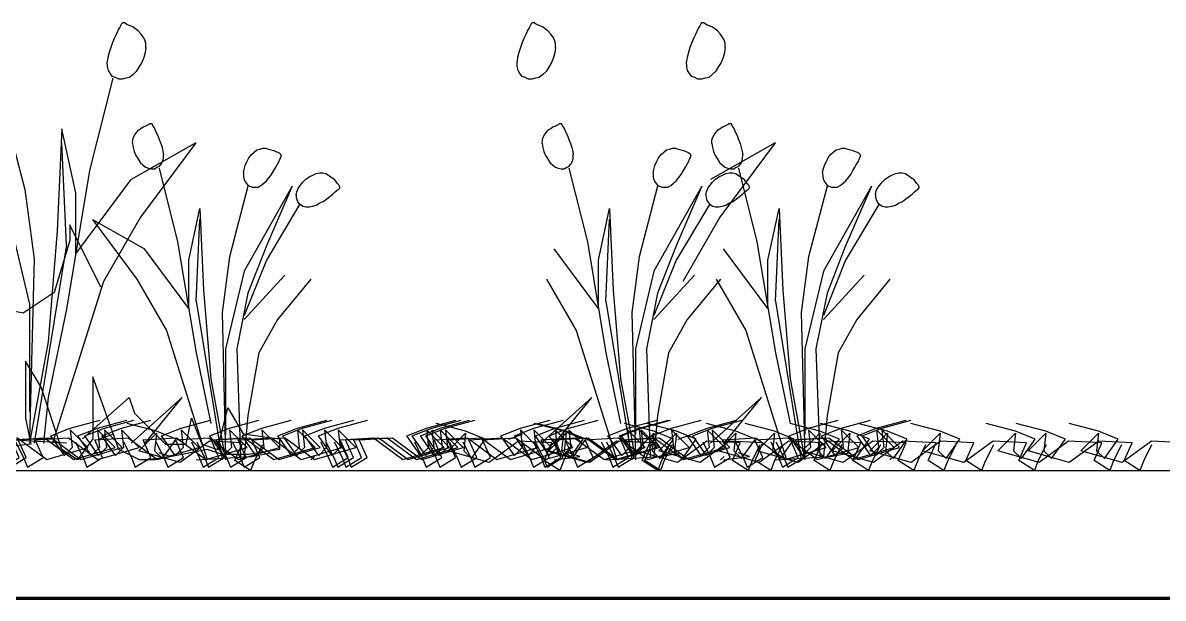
# Model space of a CAD drawing. Header units: metres. Extents: x -109 to 591, y -5 to 592.
# Drawn here: x 475.712 to 476.606, y 6.575 to 7.025 of the extents above; entities that cross this region are included whole.
import ezdxf

# ---------------------------------------------------------------- set-up
doc = ezdxf.new("R2010")
doc.units = ezdxf.units.M
doc.header["$LTSCALE"] = 0.03
doc.layers.add('ARBOLES', color=118, linetype='Continuous')
doc.layers.add('Areas verdes', color=74, linetype='Continuous')
doc.layers.add('Muro', color=7, linetype='Continuous', lineweight=70)
doc.layers.add('Muro bajo', color=7, linetype='Continuous', lineweight=30)

# ---------------------------------------------------------------- blocks, each defined once
blk = doc.blocks.new('palm1')
at = {"layer": 'ARBOLES', "color": 108}
blk.add_lwpolyline([(295.21354, 19.0663), (295.24064, 19.12045), (295.24064, 19.10691), (295.25419, 19.06178), (295.28128, 19.04373), (295.34901, 19.05727)], dxfattribs=at)
at = {"layer": 'ARBOLES', "color": 72}
blk.add_lwpolyline([(295.22959, 18.93428), (295.18895, 18.97038), (295.18443, 18.95684), (295.15734, 18.92976), (295.14831, 18.92976), (295.13928, 18.92976), (295.13476, 18.95233), (295.12573, 18.92976), (295.11218, 18.92525), (295.10315, 18.96135), (295.08961, 18.93879), (295.058, 18.93428), (295.058, 18.92525), (295.08509, 18.92074), (295.10767, 18.92074), (295.12122, 18.92525), (295.16637, 18.91623), (295.17992, 18.91623), (295.19798, 18.92525), (295.22056, 18.98843), (295.22056, 18.97038), (295.22056, 18.93428), (295.23411, 18.91623), (295.24765, 18.92525), (295.26572, 18.9794), (295.27926, 19.00197), (295.27926, 18.95233), (295.27475, 18.92976), (295.31539, 18.92525)], dxfattribs=at)

msp = doc.modelspace()

# ---------------------------------------------------------------- linework, layer by layer
at = {"layer": 'Areas verdes', "color": 6, "linetype": 'Continuous'}
for p, q in [((475.78928, 7.02454), (475.78851, 7.02299)), ((475.78998, 7.02532), (475.78928, 7.02454)), ((475.79068, 7.02532), (475.78998, 7.02532)), ((475.79161, 7.02532), (475.79068, 7.02532)), ((475.7927, 7.02454), (475.79161, 7.02532)), ((475.79417, 7.02377), (475.7927, 7.02454)), ((475.79596, 7.02299), (475.79417, 7.02377)), ((476.11033, 7.02454), (476.10955, 7.02299)), ((476.11103, 7.02532), (476.11033, 7.02454)), ((476.11173, 7.02532), (476.11103, 7.02532)), ((476.11266, 7.02532), (476.11173, 7.02532)), ((476.11374, 7.02454), (476.11266, 7.02532)), ((476.11522, 7.02377), (476.11374, 7.02454)), ((476.117, 7.02299), (476.11522, 7.02377)), ((476.24318, 7.02454), (476.2424, 7.02299)), ((476.24387, 7.02532), (476.24318, 7.02454)), ((476.24457, 7.02532), (476.24387, 7.02532)), ((476.2455, 7.02532), (476.24457, 7.02532)), ((476.24659, 7.02454), (476.2455, 7.02532)), ((476.24806, 7.02377), (476.24659, 7.02454)), ((476.24985, 7.02299), (476.24806, 7.02377)), ((475.78533, 7.01678), (475.78377, 7.01368)), ((475.78665, 7.01989), (475.78533, 7.01678)), ((475.78765, 7.02144), (475.78665, 7.01989)), ((475.78851, 7.02299), (475.78765, 7.02144)), ((475.79805, 7.02221), (475.79596, 7.02299)), ((475.80022, 7.02066), (475.79805, 7.02221)), ((475.8024, 7.01911), (475.80022, 7.02066)), ((475.80449, 7.01678), (475.8024, 7.01911)), ((475.8062, 7.01445), (475.80449, 7.01678)), ((476.10637, 7.01678), (476.10482, 7.01368)), ((476.10769, 7.01989), (476.10637, 7.01678)), ((476.1087, 7.02144), (476.10769, 7.01989)), ((476.10955, 7.02299), (476.1087, 7.02144)), ((476.1191, 7.02221), (476.117, 7.02299)), ((476.12127, 7.02066), (476.1191, 7.02221)), ((476.12344, 7.01911), (476.12127, 7.02066)), ((476.12554, 7.01678), (476.12344, 7.01911)), ((476.12724, 7.01445), (476.12554, 7.01678)), ((476.23922, 7.01678), (476.23767, 7.01368)), ((476.24054, 7.01989), (476.23922, 7.01678)), ((476.24155, 7.02144), (476.24054, 7.01989)), ((476.2424, 7.02299), (476.24155, 7.02144)), ((476.25194, 7.02221), (476.24985, 7.02299)), ((476.25412, 7.02066), (476.25194, 7.02221)), ((476.25629, 7.01911), (476.25412, 7.02066)), ((476.25838, 7.01678), (476.25629, 7.01911)), ((476.26009, 7.01445), (476.25838, 7.01678)), ((475.78083, 7.00592), (475.77958, 7.00204)), ((475.7823, 7.0098), (475.78083, 7.00592)), ((475.78377, 7.01368), (475.7823, 7.0098)), ((475.8076, 7.01213), (475.8062, 7.01445)), ((475.80829, 7.00902), (475.8076, 7.01213)), ((475.80845, 7.00592), (475.80791, 7.00204)), ((475.80845, 7.00592), (475.80829, 7.00902)), ((476.10187, 7.00592), (476.10063, 7.00204)), ((476.10335, 7.0098), (476.10187, 7.00592)), ((476.10482, 7.01368), (476.10335, 7.0098)), ((476.12864, 7.01213), (476.12724, 7.01445)), ((476.12934, 7.00902), (476.12864, 7.01213)), ((476.12949, 7.00592), (476.12895, 7.00204)), ((476.12949, 7.00592), (476.12934, 7.00902)), ((476.23472, 7.00592), (476.23348, 7.00204)), ((476.23619, 7.0098), (476.23472, 7.00592)), ((476.23767, 7.01368), (476.23619, 7.0098)), ((476.26149, 7.01213), (476.26009, 7.01445)), ((476.26219, 7.00902), (476.26149, 7.01213)), ((476.26234, 7.00592), (476.2618, 7.00204)), ((476.26234, 7.00592), (476.26219, 7.00902)), ((475.77865, 6.99816), (475.77819, 6.99506)), ((475.77958, 7.00204), (475.77865, 6.99816)), ((475.80682, 6.99816), (475.80527, 6.99428)), ((475.80791, 7.00204), (475.80682, 6.99816)), ((476.0997, 6.99816), (476.09923, 6.99506)), ((476.10063, 7.00204), (476.0997, 6.99816)), ((476.12787, 6.99816), (476.12631, 6.99428)), ((476.12895, 7.00204), (476.12787, 6.99816)), ((476.23255, 6.99816), (476.23208, 6.99506)), ((476.23348, 7.00204), (476.23255, 6.99816)), ((476.26071, 6.99816), (476.25916, 6.99428)), ((476.2618, 7.00204), (476.26071, 6.99816)), ((475.77827, 6.99118), (475.77819, 6.99506)), ((475.77904, 6.98807), (475.77827, 6.99118)), ((475.78044, 6.98575), (475.77904, 6.98807)), ((475.80325, 6.99118), (475.80092, 6.9873)), ((475.80527, 6.99428), (475.80325, 6.99118)), ((476.09931, 6.99118), (476.09923, 6.99506)), ((476.10009, 6.98807), (476.09931, 6.99118)), ((476.10148, 6.98575), (476.10009, 6.98807)), ((476.1243, 6.99118), (476.12197, 6.9873)), ((476.12631, 6.99428), (476.1243, 6.99118)), ((476.23216, 6.99118), (476.23208, 6.99506)), ((476.23293, 6.98807), (476.23216, 6.99118)), ((476.23433, 6.98575), (476.23293, 6.98807)), ((476.25714, 6.99118), (476.25481, 6.9873)), ((476.25916, 6.99428), (476.25714, 6.99118)), ((475.7823, 6.98342), (475.78044, 6.98575)), ((475.78455, 6.98264), (475.7823, 6.98342)), ((475.78711, 6.98109), (475.78455, 6.98264)), ((475.7899, 6.98109), (475.78711, 6.98109)), ((475.79278, 6.98187), (475.7899, 6.98109)), ((475.79565, 6.98264), (475.79278, 6.98187)), ((475.79836, 6.98497), (475.79565, 6.98264)), ((475.80092, 6.9873), (475.79836, 6.98497)), ((476.10335, 6.98342), (476.10148, 6.98575)), ((476.1056, 6.98264), (476.10335, 6.98342)), ((476.10816, 6.98109), (476.1056, 6.98264)), ((476.11095, 6.98109), (476.10816, 6.98109)), ((476.11382, 6.98187), (476.11095, 6.98109)), ((476.11669, 6.98264), (476.11382, 6.98187)), ((476.11941, 6.98497), (476.11669, 6.98264)), ((476.12197, 6.9873), (476.11941, 6.98497)), ((476.23619, 6.98342), (476.23433, 6.98575)), ((476.23844, 6.98264), (476.23619, 6.98342)), ((476.241, 6.98109), (476.23844, 6.98264)), ((476.2438, 6.98109), (476.241, 6.98109)), ((476.24667, 6.98187), (476.2438, 6.98109)), ((476.24954, 6.98264), (476.24667, 6.98187)), ((476.25225, 6.98497), (476.24954, 6.98264)), ((476.25481, 6.9873), (476.25225, 6.98497)), ((475.80455, 6.94268), (475.80629, 6.94392)), ((475.80629, 6.94392), (475.80797, 6.94454)), ((475.80797, 6.94454), (475.80939, 6.94516)), ((475.80939, 6.94516), (475.81057, 6.94579)), ((475.81057, 6.94579), (475.81144, 6.94641)), ((475.81144, 6.94641), (475.81219, 6.94641)), ((475.81219, 6.94641), (475.81275, 6.94641)), ((475.81275, 6.94641), (475.81331, 6.94579)), ((475.81331, 6.94579), (475.81393, 6.94454)), ((475.81393, 6.94454), (475.81461, 6.9433)), ((475.81461, 6.9433), (475.81542, 6.94206)), ((476.1256, 6.94268), (476.12734, 6.94392)), ((476.12734, 6.94392), (476.12901, 6.94454)), ((476.12901, 6.94454), (476.13044, 6.94516)), ((476.13044, 6.94516), (476.13162, 6.94579)), ((476.13162, 6.94579), (476.13249, 6.94641)), ((476.13249, 6.94641), (476.13323, 6.94641)), ((476.13323, 6.94641), (476.13379, 6.94641)), ((476.13379, 6.94641), (476.13435, 6.94579)), ((476.13435, 6.94579), (476.13497, 6.94454)), ((476.13497, 6.94454), (476.13565, 6.9433)), ((476.13565, 6.9433), (476.13646, 6.94206)), ((476.25844, 6.94268), (476.26018, 6.94392)), ((476.26018, 6.94392), (476.26186, 6.94454)), ((476.26186, 6.94454), (476.26329, 6.94516)), ((476.26329, 6.94516), (476.26447, 6.94579)), ((476.26447, 6.94579), (476.26533, 6.94641)), ((476.26533, 6.94641), (476.26608, 6.94641)), ((476.26608, 6.94641), (476.26664, 6.94641)), ((476.26664, 6.94641), (476.2672, 6.94579)), ((476.2672, 6.94579), (476.26782, 6.94454)), ((476.26782, 6.94454), (476.2685, 6.9433)), ((476.2685, 6.9433), (476.26931, 6.94206)), ((475.7981, 6.93337), (475.79866, 6.93585)), ((475.79866, 6.93585), (475.79977, 6.93772)), ((475.79977, 6.93772), (475.80114, 6.93958)), ((475.80114, 6.93958), (475.80281, 6.94144)), ((475.80281, 6.94144), (475.80455, 6.94268)), ((475.81542, 6.94206), (475.81647, 6.93958)), ((475.81647, 6.93958), (475.81771, 6.93709)), ((475.81771, 6.93709), (475.81889, 6.93399)), ((476.11914, 6.93337), (476.1197, 6.93585)), ((476.1197, 6.93585), (476.12082, 6.93772)), ((476.12082, 6.93772), (476.12218, 6.93958)), ((476.12218, 6.93958), (476.12386, 6.94144)), ((476.12386, 6.94144), (476.1256, 6.94268)), ((476.13646, 6.94206), (476.13752, 6.93958)), ((476.13752, 6.93958), (476.13876, 6.93709)), ((476.13876, 6.93709), (476.13994, 6.93399)), ((476.25199, 6.93337), (476.25255, 6.93585)), ((476.25255, 6.93585), (476.25366, 6.93772)), ((476.25366, 6.93772), (476.25503, 6.93958)), ((476.25503, 6.93958), (476.25671, 6.94144)), ((476.25671, 6.94144), (476.25844, 6.94268)), ((476.26931, 6.94206), (476.27036, 6.93958)), ((476.27036, 6.93958), (476.2716, 6.93709)), ((476.2716, 6.93709), (476.27278, 6.93399)), ((475.79797, 6.93089), (475.7981, 6.93337)), ((475.79797, 6.93089), (475.79841, 6.92778)), ((475.79841, 6.92778), (475.79928, 6.92468)), ((475.81889, 6.93399), (475.82007, 6.93089)), ((475.82007, 6.93089), (475.82106, 6.92778)), ((475.82106, 6.92778), (475.82181, 6.92468)), ((475.89313, 6.92406), (475.89537, 6.92592)), ((475.89537, 6.92592), (475.89766, 6.92654)), ((475.89766, 6.92654), (475.90002, 6.92716)), ((475.90002, 6.92716), (475.90232, 6.92716)), ((475.90232, 6.92716), (475.90455, 6.92654)), ((475.90455, 6.92654), (475.90666, 6.92592)), ((475.90666, 6.92592), (475.90859, 6.9253)), ((475.90859, 6.9253), (475.91033, 6.92468)), ((476.11902, 6.93089), (476.11914, 6.93337)), ((476.11902, 6.93089), (476.11945, 6.92778)), ((476.11945, 6.92778), (476.12032, 6.92468)), ((476.13994, 6.93399), (476.14112, 6.93089)), ((476.14112, 6.93089), (476.14211, 6.92778)), ((476.14211, 6.92778), (476.14286, 6.92468)), ((476.21418, 6.92406), (476.21641, 6.92592)), ((476.21641, 6.92592), (476.21871, 6.92654)), ((476.21871, 6.92654), (476.22107, 6.92716)), ((476.22107, 6.92716), (476.22336, 6.92716)), ((476.22336, 6.92716), (476.2256, 6.92654)), ((476.2256, 6.92654), (476.22771, 6.92592)), ((476.22771, 6.92592), (476.22963, 6.9253)), ((476.22963, 6.9253), (476.23137, 6.92468)), ((476.25186, 6.93089), (476.25199, 6.93337)), ((476.25186, 6.93089), (476.2523, 6.92778)), ((476.2523, 6.92778), (476.25317, 6.92468)), ((476.27278, 6.93399), (476.27396, 6.93089)), ((476.27396, 6.93089), (476.27496, 6.92778)), ((476.27496, 6.92778), (476.2757, 6.92468)), ((476.34702, 6.92406), (476.34926, 6.92592)), ((476.34926, 6.92592), (476.35156, 6.92654)), ((476.35156, 6.92654), (476.35391, 6.92716)), ((476.35391, 6.92716), (476.35621, 6.92716)), ((476.35621, 6.92716), (476.35845, 6.92654)), ((476.35845, 6.92654), (476.36056, 6.92592)), ((476.36056, 6.92592), (476.36248, 6.9253)), ((476.36248, 6.9253), (476.36422, 6.92468)), ((475.79928, 6.92468), (475.80052, 6.92158)), ((475.80052, 6.92158), (475.80213, 6.91909)), ((475.80213, 6.91909), (475.80399, 6.91599)), ((475.82038, 6.91475), (475.8215, 6.91661)), ((475.8215, 6.91661), (475.82212, 6.91909)), ((475.82181, 6.92468), (475.82218, 6.9222)), ((475.82212, 6.91909), (475.82218, 6.9222)), ((475.88624, 6.91351), (475.88755, 6.91661)), ((475.88755, 6.91661), (475.88916, 6.91971)), ((475.88916, 6.91971), (475.89108, 6.9222)), ((475.89108, 6.9222), (475.89313, 6.92406)), ((475.91033, 6.92468), (475.91175, 6.92406)), ((475.91144, 6.91475), (475.91256, 6.91661)), ((475.91175, 6.92406), (475.91287, 6.92344)), ((475.91256, 6.91661), (475.91343, 6.91847)), ((475.91287, 6.92344), (475.91374, 6.92282)), ((475.91343, 6.91847), (475.91405, 6.91971)), ((475.91374, 6.92282), (475.91424, 6.9222)), ((475.91405, 6.91971), (475.91436, 6.92096)), ((475.91424, 6.9222), (475.91442, 6.92158)), ((475.91436, 6.92096), (475.91442, 6.92158)), ((476.12032, 6.92468), (476.12156, 6.92158)), ((476.12156, 6.92158), (476.12318, 6.91909)), ((476.12318, 6.91909), (476.12504, 6.91599)), ((476.14143, 6.91475), (476.14254, 6.91661)), ((476.14254, 6.91661), (476.14317, 6.91909)), ((476.14286, 6.92468), (476.14323, 6.9222)), ((476.14317, 6.91909), (476.14323, 6.9222)), ((476.20729, 6.91351), (476.20859, 6.91661)), ((476.20859, 6.91661), (476.21021, 6.91971)), ((476.21021, 6.91971), (476.21213, 6.9222)), ((476.21213, 6.9222), (476.21418, 6.92406)), ((476.23137, 6.92468), (476.2328, 6.92406)), ((476.23249, 6.91475), (476.23361, 6.91661)), ((476.2328, 6.92406), (476.23392, 6.92344)), ((476.23361, 6.91661), (476.23448, 6.91847)), ((476.23392, 6.92344), (476.23479, 6.92282)), ((476.23448, 6.91847), (476.2351, 6.91971)), ((476.23479, 6.92282), (476.23528, 6.9222)), ((476.2351, 6.91971), (476.23541, 6.92096)), ((476.23528, 6.9222), (476.23547, 6.92158)), ((476.23541, 6.92096), (476.23547, 6.92158)), ((476.25317, 6.92468), (476.25441, 6.92158)), ((476.25441, 6.92158), (476.25602, 6.91909)), ((476.25602, 6.91909), (476.25789, 6.91599)), ((476.27427, 6.91475), (476.27539, 6.91661)), ((476.27539, 6.91661), (476.27601, 6.91909)), ((476.2757, 6.92468), (476.27607, 6.9222)), ((476.27601, 6.91909), (476.27607, 6.9222)), ((476.34013, 6.91351), (476.34144, 6.91661)), ((476.34144, 6.91661), (476.34305, 6.91971)), ((476.34305, 6.91971), (476.34498, 6.9222)), ((476.34498, 6.9222), (476.34702, 6.92406)), ((476.36422, 6.92468), (476.36565, 6.92406)), ((476.36534, 6.91475), (476.36645, 6.91661)), ((476.36565, 6.92406), (476.36676, 6.92344)), ((476.36645, 6.91661), (476.36732, 6.91847)), ((476.36676, 6.92344), (476.36763, 6.92282)), ((476.36732, 6.91847), (476.36794, 6.91971)), ((476.36763, 6.92282), (476.36813, 6.9222)), ((476.36794, 6.91971), (476.36825, 6.92096)), ((476.36813, 6.9222), (476.36832, 6.92158)), ((476.36825, 6.92096), (476.36832, 6.92158)), ((475.80399, 6.91599), (475.80604, 6.91413)), ((475.80604, 6.91413), (475.80822, 6.91227)), ((475.80822, 6.91227), (475.81051, 6.91164)), ((475.81051, 6.91164), (475.81281, 6.91102)), ((475.81281, 6.91102), (475.81504, 6.91102)), ((475.81504, 6.91102), (475.81709, 6.91227)), ((475.81709, 6.91227), (475.81889, 6.91289)), ((475.81889, 6.91289), (475.82038, 6.91475)), ((475.88481, 6.90792), (475.88531, 6.9104)), ((475.88481, 6.90792), (475.88488, 6.90482)), ((475.88531, 6.9104), (475.88624, 6.91351)), ((475.90685, 6.90668), (475.90859, 6.90978)), ((475.90859, 6.90978), (475.91014, 6.91227)), ((475.91014, 6.91227), (475.91144, 6.91475)), ((475.94192, 6.9073), (475.94459, 6.90792)), ((475.94459, 6.90792), (475.94707, 6.90792)), ((475.94707, 6.90792), (475.94937, 6.9073)), ((476.12504, 6.91599), (476.12709, 6.91413)), ((476.12709, 6.91413), (476.12926, 6.91227)), ((476.12926, 6.91227), (476.13156, 6.91164)), ((476.13156, 6.91164), (476.13385, 6.91102)), ((476.13385, 6.91102), (476.13609, 6.91102)), ((476.13609, 6.91102), (476.13814, 6.91227)), ((476.13814, 6.91227), (476.13994, 6.91289)), ((476.13994, 6.91289), (476.14143, 6.91475)), ((476.20586, 6.90792), (476.20636, 6.9104)), ((476.20586, 6.90792), (476.20592, 6.90482)), ((476.20636, 6.9104), (476.20729, 6.91351)), ((476.2279, 6.90668), (476.22963, 6.90978)), ((476.22963, 6.90978), (476.23119, 6.91227)), ((476.23119, 6.91227), (476.23249, 6.91475)), ((476.25789, 6.91599), (476.25993, 6.91413)), ((476.25993, 6.91413), (476.26211, 6.91227)), ((476.26211, 6.91227), (476.2644, 6.91164)), ((476.26297, 6.9073), (476.26564, 6.90792)), ((476.2644, 6.91164), (476.2667, 6.91102)), ((476.26564, 6.90792), (476.26812, 6.90792)), ((476.2667, 6.91102), (476.26893, 6.91102)), ((476.26812, 6.90792), (476.27042, 6.9073)), ((476.26893, 6.91102), (476.27098, 6.91227)), ((476.27098, 6.91227), (476.27278, 6.91289)), ((476.27278, 6.91289), (476.27427, 6.91475)), ((476.33871, 6.90792), (476.3392, 6.9104)), ((476.33871, 6.90792), (476.33877, 6.90482)), ((476.3392, 6.9104), (476.34013, 6.91351)), ((476.36074, 6.90668), (476.36248, 6.90978)), ((476.36248, 6.90978), (476.36403, 6.91227)), ((476.36403, 6.91227), (476.36534, 6.91475)), ((476.39581, 6.9073), (476.39848, 6.90792)), ((476.39848, 6.90792), (476.40097, 6.90792)), ((476.40097, 6.90792), (476.40326, 6.9073)), ((475.88488, 6.90482), (475.88544, 6.90233)), ((475.88544, 6.90233), (475.88649, 6.90047)), ((475.88649, 6.90047), (475.88798, 6.89861)), ((475.88798, 6.89861), (475.88978, 6.89737)), ((475.89859, 6.89799), (475.90083, 6.89985)), ((475.90083, 6.89985), (475.903, 6.90171)), ((475.903, 6.90171), (475.90499, 6.9042)), ((475.90499, 6.9042), (475.90685, 6.90668)), ((475.92932, 6.89799), (475.93137, 6.90047)), ((475.93137, 6.90047), (475.93373, 6.90295)), ((475.93373, 6.90295), (475.9364, 6.90482)), ((475.9364, 6.90482), (475.93913, 6.90606)), ((475.93913, 6.90606), (475.94192, 6.9073)), ((475.94937, 6.9073), (475.95148, 6.90606)), ((475.95148, 6.90606), (475.95341, 6.90482)), ((475.95341, 6.90482), (475.95508, 6.90357)), ((475.95651, 6.90233), (475.95508, 6.90357)), ((475.95781, 6.90047), (475.95651, 6.90233)), ((475.95881, 6.89923), (475.95781, 6.90047)), ((475.95961, 6.89861), (475.95881, 6.89923)), ((475.96017, 6.89737), (475.95961, 6.89861)), ((476.20592, 6.90482), (476.20648, 6.90233)), ((476.20648, 6.90233), (476.20754, 6.90047)), ((476.20754, 6.90047), (476.20903, 6.89861)), ((476.20903, 6.89861), (476.21083, 6.89737)), ((476.21964, 6.89799), (476.22188, 6.89985)), ((476.22188, 6.89985), (476.22405, 6.90171)), ((476.22405, 6.90171), (476.22603, 6.9042)), ((476.22603, 6.9042), (476.2279, 6.90668)), ((476.25037, 6.89799), (476.25242, 6.90047)), ((476.25242, 6.90047), (476.25477, 6.90295)), ((476.25477, 6.90295), (476.25744, 6.90482)), ((476.25744, 6.90482), (476.26017, 6.90606)), ((476.26017, 6.90606), (476.26297, 6.9073)), ((476.27042, 6.9073), (476.27253, 6.90606)), ((476.27253, 6.90606), (476.27445, 6.90482)), ((476.27445, 6.90482), (476.27613, 6.90357)), ((476.27756, 6.90233), (476.27613, 6.90357)), ((476.27886, 6.90047), (476.27756, 6.90233)), ((476.27985, 6.89923), (476.27886, 6.90047)), ((476.28066, 6.89861), (476.27985, 6.89923)), ((476.28122, 6.89737), (476.28066, 6.89861)), ((476.33877, 6.90482), (476.33933, 6.90233)), ((476.33933, 6.90233), (476.34038, 6.90047)), ((476.34038, 6.90047), (476.34187, 6.89861)), ((476.34187, 6.89861), (476.34367, 6.89737)), ((476.35249, 6.89799), (476.35472, 6.89985)), ((476.35472, 6.89985), (476.35689, 6.90171)), ((476.35689, 6.90171), (476.35888, 6.9042)), ((476.35888, 6.9042), (476.36074, 6.90668)), ((476.38321, 6.89799), (476.38526, 6.90047)), ((476.38526, 6.90047), (476.38762, 6.90295)), ((476.38762, 6.90295), (476.39029, 6.90482)), ((476.39029, 6.90482), (476.39302, 6.90606)), ((476.39302, 6.90606), (476.39581, 6.9073)), ((476.40326, 6.9073), (476.40537, 6.90606)), ((476.40537, 6.90606), (476.4073, 6.90482)), ((476.4073, 6.90482), (476.40897, 6.90357)), ((476.4104, 6.90233), (476.40897, 6.90357)), ((476.4117, 6.90047), (476.4104, 6.90233)), ((476.4127, 6.89923), (476.4117, 6.90047)), ((476.4135, 6.89861), (476.4127, 6.89923)), ((476.41406, 6.89737), (476.4135, 6.89861)), ((475.88978, 6.89737), (475.89183, 6.89675)), ((475.89183, 6.89675), (475.894, 6.89675)), ((475.894, 6.89675), (475.8963, 6.89675)), ((475.8963, 6.89675), (475.89859, 6.89799)), ((475.92609, 6.89054), (475.92659, 6.89302)), ((475.92609, 6.89054), (475.92628, 6.88868)), ((475.92659, 6.89302), (475.92765, 6.89551)), ((475.92765, 6.89551), (475.92932, 6.89799)), ((475.9526, 6.8893), (475.95483, 6.89116)), ((475.95483, 6.89116), (475.95676, 6.89302)), ((475.95676, 6.89302), (475.95825, 6.89426)), ((475.95825, 6.89426), (475.9593, 6.89488)), ((475.9593, 6.89488), (475.95999, 6.89551)), ((475.95999, 6.89551), (475.96036, 6.89613)), ((475.96042, 6.89675), (475.96017, 6.89737)), ((475.96036, 6.89613), (475.96042, 6.89675)), ((476.21083, 6.89737), (476.21287, 6.89675)), ((476.21287, 6.89675), (476.21505, 6.89675)), ((476.21505, 6.89675), (476.21734, 6.89675)), ((476.21734, 6.89675), (476.21964, 6.89799)), ((476.24714, 6.89054), (476.24764, 6.89302)), ((476.24714, 6.89054), (476.24733, 6.88868)), ((476.24764, 6.89302), (476.24869, 6.89551)), ((476.24869, 6.89551), (476.25037, 6.89799)), ((476.27364, 6.8893), (476.27588, 6.89116)), ((476.27588, 6.89116), (476.2778, 6.89302)), ((476.2778, 6.89302), (476.27929, 6.89426)), ((476.27929, 6.89426), (476.28035, 6.89488)), ((476.28035, 6.89488), (476.28103, 6.89551)), ((476.28103, 6.89551), (476.2814, 6.89613)), ((476.28147, 6.89675), (476.28122, 6.89737)), ((476.2814, 6.89613), (476.28147, 6.89675)), ((476.34367, 6.89737), (476.34572, 6.89675)), ((476.34572, 6.89675), (476.34789, 6.89675)), ((476.34789, 6.89675), (476.35019, 6.89675)), ((476.35019, 6.89675), (476.35249, 6.89799)), ((476.37999, 6.89054), (476.38048, 6.89302)), ((476.37999, 6.89054), (476.38017, 6.88868)), ((476.38048, 6.89302), (476.38154, 6.89551)), ((476.38154, 6.89551), (476.38321, 6.89799)), ((476.40649, 6.8893), (476.40873, 6.89116)), ((476.40873, 6.89116), (476.41065, 6.89302)), ((476.41065, 6.89302), (476.41214, 6.89426)), ((476.41214, 6.89426), (476.41319, 6.89488)), ((476.41319, 6.89488), (476.41388, 6.89551)), ((476.41388, 6.89551), (476.41425, 6.89613)), ((476.41431, 6.89675), (476.41406, 6.89737)), ((476.41425, 6.89613), (476.41431, 6.89675)), ((475.92628, 6.88868), (475.9269, 6.88619)), ((475.9269, 6.88619), (475.92808, 6.88433)), ((475.92808, 6.88433), (475.92963, 6.88309)), ((475.92963, 6.88309), (475.93156, 6.88185)), ((475.93156, 6.88185), (475.93379, 6.88123)), ((475.93379, 6.88123), (475.93627, 6.88123)), ((475.93627, 6.88123), (475.939, 6.88185)), ((475.939, 6.88185), (475.9418, 6.88247)), ((475.9418, 6.88247), (475.94465, 6.88433)), ((475.94465, 6.88433), (475.94745, 6.88557)), ((475.94745, 6.88557), (475.95012, 6.88744)), ((475.95012, 6.88744), (475.9526, 6.8893)), ((476.24733, 6.88868), (476.24795, 6.88619)), ((476.24795, 6.88619), (476.24913, 6.88433)), ((476.24913, 6.88433), (476.25068, 6.88309)), ((476.25068, 6.88309), (476.2526, 6.88185)), ((476.2526, 6.88185), (476.25484, 6.88123)), ((476.25484, 6.88123), (476.25732, 6.88123)), ((476.25732, 6.88123), (476.26005, 6.88185)), ((476.26005, 6.88185), (476.26284, 6.88247)), ((476.26284, 6.88247), (476.2657, 6.88433)), ((476.2657, 6.88433), (476.26849, 6.88557)), ((476.26849, 6.88557), (476.27116, 6.88744)), ((476.27116, 6.88744), (476.27364, 6.8893)), ((476.38017, 6.88868), (476.38079, 6.88619)), ((476.38079, 6.88619), (476.38197, 6.88433)), ((476.38197, 6.88433), (476.38352, 6.88309)), ((476.38352, 6.88309), (476.38545, 6.88185)), ((476.38545, 6.88185), (476.38768, 6.88123)), ((476.38768, 6.88123), (476.39017, 6.88123)), ((476.39017, 6.88123), (476.3929, 6.88185)), ((476.3929, 6.88185), (476.39569, 6.88247)), ((476.39569, 6.88247), (476.39855, 6.88433)), ((476.39855, 6.88433), (476.40134, 6.88557)), ((476.40134, 6.88557), (476.40401, 6.88744)), ((476.40401, 6.88744), (476.40649, 6.8893))]:
    msp.add_line(p, q, dxfattribs=at)
at = {"layer": 'Areas verdes', "linetype": 'Continuous'}
for p, q in [((475.78246, 6.98187), (475.7643, 6.90971)), ((475.69555, 6.96402), (475.71363, 6.89496)), ((475.74257, 6.94229), (475.739, 6.86237)), ((475.75344, 6.89186), (475.74257, 6.94229)), ((475.74622, 6.85151), (475.74257, 6.93143)), ((475.84763, 6.93143), (475.79689, 6.90272)), ((475.84763, 6.93143), (475.80418, 6.87324)), ((476.30152, 6.93143), (476.25078, 6.90272)), ((476.30152, 6.93143), (476.25807, 6.87324)), ((475.7643, 6.90971), (475.74622, 6.80108)), ((475.81877, 6.91164), (475.83329, 6.85392)), ((476.13981, 6.91164), (476.15434, 6.85392)), ((476.27266, 6.91164), (476.28718, 6.85392)), ((475.75344, 6.84453), (475.79689, 6.90272)), ((475.71363, 6.89496), (475.72085, 6.84065)), ((475.75344, 6.84453), (475.75344, 6.89186)), ((475.88829, 6.89737), (475.87383, 6.84212)), ((475.92305, 6.89737), (475.88544, 6.83095)), ((475.92305, 6.89737), (475.90282, 6.85081)), ((476.20934, 6.89737), (476.19487, 6.84212)), ((476.2441, 6.89737), (476.20648, 6.83095)), ((476.2441, 6.89737), (476.22386, 6.85081)), ((476.34218, 6.89737), (476.32772, 6.84212)), ((476.37694, 6.89737), (476.33933, 6.83095)), ((476.37694, 6.89737), (476.35671, 6.85081)), ((475.69912, 6.881), (475.71728, 6.80496)), ((475.92889, 6.88309), (475.90282, 6.83964)), ((476.24993, 6.88309), (476.22386, 6.83964)), ((476.38278, 6.88309), (476.35671, 6.83964)), ((475.80418, 6.87324), (475.77516, 6.8228)), ((475.84198, 6.83964), (475.85067, 6.87999)), ((475.85067, 6.87999), (475.85353, 6.81605)), ((476.16303, 6.83964), (476.17172, 6.87999)), ((476.17172, 6.87999), (476.17457, 6.81605)), ((476.25807, 6.87324), (476.22905, 6.8228)), ((476.29588, 6.83964), (476.30457, 6.87999)), ((476.30457, 6.87999), (476.30742, 6.81605)), ((475.76663, 6.8713), (475.80722, 6.84833)), ((475.76663, 6.8713), (475.80139, 6.82474)), ((475.84776, 6.80736), (475.85067, 6.8713)), ((476.1688, 6.80736), (476.17172, 6.8713)), ((476.30165, 6.80736), (476.30457, 6.8713)), ((475.739, 6.86237), (475.73171, 6.77547)), ((475.83329, 6.85392), (475.84776, 6.76701)), ((476.15434, 6.85392), (476.1688, 6.76701)), ((476.28718, 6.85392), (476.30165, 6.76701)), ((475.74622, 6.85151), (475.72085, 6.69633)), ((475.84198, 6.80177), (475.80722, 6.84833)), ((475.90282, 6.85081), (475.88829, 6.81357)), ((476.16303, 6.80177), (476.12827, 6.84833)), ((476.22386, 6.85081), (476.20934, 6.81357)), ((476.29588, 6.80177), (476.26111, 6.84833)), ((476.35671, 6.85081), (476.34218, 6.81357)), ((475.72085, 6.84065), (475.71728, 6.69943)), ((475.84198, 6.80177), (475.84198, 6.83964)), ((475.87383, 6.84212), (475.86805, 6.79867)), ((475.90282, 6.83964), (475.88544, 6.79619)), ((476.16303, 6.80177), (476.16303, 6.83964)), ((476.19487, 6.84212), (476.1891, 6.79867)), ((476.22386, 6.83964), (476.20648, 6.79619)), ((476.29588, 6.80177), (476.29588, 6.83964)), ((476.32772, 6.84212), (476.32195, 6.79867)), ((476.35671, 6.83964), (476.33933, 6.79619)), ((475.88544, 6.83095), (475.87091, 6.77012)), ((475.88544, 6.79308), (475.91728, 6.82784)), ((476.20648, 6.83095), (476.19196, 6.77012)), ((476.20648, 6.79308), (476.23832, 6.82784)), ((476.33933, 6.83095), (476.3248, 6.77012)), ((476.33933, 6.79308), (476.37117, 6.82784)), ((475.77516, 6.8228), (475.73536, 6.69633)), ((475.80139, 6.82474), (475.8246, 6.78439)), ((475.93758, 6.82474), (475.91151, 6.79308)), ((476.12243, 6.82474), (476.14565, 6.78439)), ((476.25862, 6.82474), (476.23255, 6.79308)), ((476.25528, 6.82474), (476.27849, 6.78439)), ((476.39147, 6.82474), (476.3654, 6.79308)), ((475.85353, 6.81605), (475.85936, 6.74653)), ((475.88829, 6.81357), (475.8796, 6.77012)), ((476.17457, 6.81605), (476.18041, 6.74653)), ((476.20934, 6.81357), (476.20065, 6.77012)), ((476.30742, 6.81605), (476.31326, 6.74653)), ((476.34218, 6.81357), (476.33349, 6.77012)), ((475.71728, 6.80496), (475.71728, 6.72116)), ((475.74622, 6.80108), (475.73171, 6.73202)), ((475.84776, 6.80736), (475.86805, 6.68321)), ((476.1688, 6.80736), (476.1891, 6.68321)), ((476.30165, 6.80736), (476.32195, 6.68321)), ((475.86805, 6.79867), (475.87091, 6.6857)), ((475.91151, 6.79308), (475.89698, 6.76701)), ((476.1891, 6.79867), (476.19196, 6.6857)), ((476.23255, 6.79308), (476.21803, 6.76701)), ((476.32195, 6.79867), (476.3248, 6.6857)), ((476.3654, 6.79308), (476.35087, 6.76701)), ((475.8246, 6.78439), (475.85645, 6.68321)), ((476.14565, 6.78439), (476.17749, 6.68321)), ((476.27849, 6.78439), (476.31034, 6.68321)), ((475.73171, 6.77547), (475.71728, 6.69633)), ((475.84776, 6.76701), (475.85936, 6.71177)), ((475.87091, 6.77012), (475.87091, 6.70308)), ((475.8796, 6.77012), (475.88252, 6.6857)), ((475.89698, 6.76701), (475.88829, 6.71797)), ((476.1688, 6.76701), (476.18041, 6.71177)), ((476.19196, 6.77012), (476.19196, 6.70308)), ((476.20065, 6.77012), (476.20356, 6.6857)), ((476.21803, 6.76701), (476.20934, 6.71797)), ((476.30165, 6.76701), (476.31326, 6.71177)), ((476.3248, 6.77012), (476.3248, 6.70308)), ((476.33349, 6.77012), (476.33641, 6.6857)), ((476.35087, 6.76701), (476.34218, 6.71797)), ((475.85936, 6.74653), (475.87091, 6.68321)), ((476.18041, 6.74653), (476.19196, 6.68321)), ((476.31326, 6.74653), (476.3248, 6.68321)), ((475.73171, 6.73202), (475.72814, 6.69633)), ((475.83677, 6.73202), (475.79689, 6.69633)), ((475.80775, 6.69633), (475.83677, 6.73202)), ((476.15782, 6.73202), (476.11793, 6.69633)), ((476.1288, 6.69633), (476.15782, 6.73202)), ((476.29066, 6.73202), (476.25078, 6.69633)), ((476.26164, 6.69633), (476.29066, 6.73202)), ((475.88829, 6.71797), (475.88544, 6.6857)), ((476.20934, 6.71797), (476.20648, 6.6857)), ((476.34218, 6.71797), (476.33933, 6.6857)), ((475.77159, 6.69943), (475.78246, 6.70331)), ((476.09264, 6.69943), (476.1035, 6.70331)), ((476.22548, 6.69943), (476.23635, 6.70331)), ((475.74622, 6.69633), (475.69191, 6.69943)), ((475.80722, 6.68321), (475.82746, 6.6857)), ((475.82746, 6.6857), (475.81877, 6.6888)), ((475.84776, 6.68321), (475.89121, 6.6857)), ((475.89121, 6.6857), (475.90567, 6.6888)), ((475.94043, 6.6857), (475.93758, 6.68321)), ((476.12827, 6.68321), (476.1485, 6.6857)), ((476.1485, 6.6857), (476.13981, 6.6888)), ((476.1688, 6.68321), (476.21225, 6.6857)), ((476.21225, 6.6857), (476.22672, 6.6888)), ((476.26148, 6.6857), (476.25862, 6.68321)), ((476.26111, 6.68321), (476.28135, 6.6857)), ((476.28135, 6.6857), (476.27266, 6.6888)), ((476.30165, 6.68321), (476.3451, 6.6857)), ((476.3451, 6.6857), (476.35956, 6.6888)), ((476.39432, 6.6857), (476.39147, 6.68321))]:
    msp.add_line(p, q, dxfattribs=at)
at = {"layer": 'Areas verdes'}
for points in [[(475.66621, 6.69737), (475.67235, 6.68509), (475.67543, 6.67741), (475.68772, 6.68509), (475.68157, 6.69891), (475.7077, 6.70044), (475.73075, 6.68355), (475.76302, 6.69276), (475.74919, 6.70658), (475.75072, 6.69276), (475.74458, 6.68662), (475.73382, 6.70198), (475.74919, 6.70812), (475.77223, 6.71426)], [(475.68753, 6.69737), (475.69367, 6.68509), (475.69675, 6.67741), (475.70904, 6.68509), (475.70289, 6.69891), (475.72902, 6.70044), (475.75206, 6.68355), (475.78433, 6.69276), (475.7705, 6.70658), (475.77204, 6.69276), (475.76589, 6.68662), (475.75514, 6.70198), (475.7705, 6.70812), (475.79355, 6.71426)], [(475.69301, 6.69737), (475.69915, 6.68509), (475.70223, 6.67741), (475.71452, 6.68509), (475.70837, 6.69891), (475.73449, 6.70044), (475.75754, 6.68355), (475.78981, 6.69276), (475.77598, 6.70658), (475.77752, 6.69276), (475.77137, 6.68662), (475.76062, 6.70198), (475.77598, 6.70812), (475.79903, 6.71426)], [(475.70634, 6.69737), (475.71248, 6.68509), (475.71556, 6.67741), (475.72785, 6.68509), (475.7217, 6.69891), (475.74783, 6.70044), (475.77088, 6.68355), (475.80315, 6.69276), (475.78932, 6.70658), (475.79085, 6.69276), (475.78471, 6.68662), (475.77395, 6.70198), (475.78932, 6.70812), (475.81237, 6.71426)], [(475.753, 6.69737), (475.75914, 6.68509), (475.76221, 6.67741), (475.77451, 6.68509), (475.76836, 6.69891), (475.79448, 6.70044), (475.81753, 6.68355), (475.8498, 6.69276), (475.83597, 6.70658), (475.83751, 6.69276), (475.83136, 6.68662), (475.82061, 6.70198), (475.83597, 6.70812), (475.85902, 6.71426)], [(475.79087, 6.69737), (475.79701, 6.68509), (475.80009, 6.67741), (475.81238, 6.68509), (475.80623, 6.69891), (475.83236, 6.70044), (475.85541, 6.68355), (475.88768, 6.69276), (475.87385, 6.70658), (475.87538, 6.69276), (475.86924, 6.68662), (475.85848, 6.70198), (475.87385, 6.70812), (475.89689, 6.71426)], [(475.89971, 6.69487), (475.89357, 6.68258), (475.89049, 6.67491), (475.8782, 6.68258), (475.88435, 6.6964), (475.85823, 6.69794), (475.83518, 6.68105), (475.80291, 6.69026), (475.81674, 6.70408), (475.8152, 6.69026), (475.82135, 6.68412), (475.8321, 6.69947), (475.81674, 6.70561), (475.79369, 6.71175)], [(475.81632, 6.69737), (475.82246, 6.68509), (475.82554, 6.67741), (475.83783, 6.68509), (475.83168, 6.69891), (475.85781, 6.70044), (475.88086, 6.68355), (475.91312, 6.69276), (475.8993, 6.70658), (475.90083, 6.69276), (475.89468, 6.68662), (475.88393, 6.70198), (475.8993, 6.70812), (475.92234, 6.71426)], [(475.84413, 6.69737), (475.85027, 6.68509), (475.85335, 6.67741), (475.86564, 6.68509), (475.85949, 6.69891), (475.88562, 6.70044), (475.90867, 6.68355), (475.94094, 6.69276), (475.92711, 6.70658), (475.92864, 6.69276), (475.9225, 6.68662), (475.91174, 6.70198), (475.92711, 6.70812), (475.95015, 6.71426)], [(475.8482, 6.69737), (475.85435, 6.68509), (475.85742, 6.67741), (475.86971, 6.68509), (475.86357, 6.69891), (475.88969, 6.70044), (475.91274, 6.68355), (475.94501, 6.69276), (475.93118, 6.70658), (475.93272, 6.69276), (475.92657, 6.68662), (475.91581, 6.70198), (475.93118, 6.70812), (475.95423, 6.71426)], [(475.86545, 6.69737), (475.87159, 6.68509), (475.87467, 6.67741), (475.88696, 6.68509), (475.88081, 6.69891), (475.90694, 6.70044), (475.92999, 6.68355), (475.96225, 6.69276), (475.94843, 6.70658), (475.94996, 6.69276), (475.94381, 6.68662), (475.93306, 6.70198), (475.94843, 6.70812), (475.97147, 6.71426)], [(475.87612, 6.69737), (475.88226, 6.68509), (475.88533, 6.67741), (475.89763, 6.68509), (475.89148, 6.69891), (475.9176, 6.70044), (475.94065, 6.68355), (475.97292, 6.69276), (475.95909, 6.70658), (475.96063, 6.69276), (475.95448, 6.68662), (475.94373, 6.70198), (475.95909, 6.70812), (475.98214, 6.71426)], [(475.9453, 6.69737), (475.95144, 6.68509), (475.95452, 6.67741), (475.96681, 6.68509), (475.96066, 6.69891), (475.98679, 6.70044), (476.00984, 6.68355), (476.0421, 6.69276), (476.02828, 6.70658), (476.02981, 6.69276), (476.02367, 6.68662), (476.01291, 6.70198), (476.02828, 6.70812), (476.05132, 6.71426)], [(475.9495, 6.69737), (475.95565, 6.68509), (475.95872, 6.67741), (475.97101, 6.68509), (475.96487, 6.69891), (475.99099, 6.70044), (476.01404, 6.68355), (476.04631, 6.69276), (476.03248, 6.70658), (476.03401, 6.69276), (476.02787, 6.68662), (476.01711, 6.70198), (476.03248, 6.70812), (476.05553, 6.71426)], [(475.95597, 6.69737), (475.96211, 6.68509), (475.96518, 6.67741), (475.97748, 6.68509), (475.97133, 6.69891), (475.99745, 6.70044), (476.0205, 6.68355), (476.05277, 6.69276), (476.03894, 6.70658), (476.04048, 6.69276), (476.03433, 6.68662), (476.02358, 6.70198), (476.03894, 6.70812), (476.06199, 6.71426)], [(475.96017, 6.69737), (475.96631, 6.68509), (475.96939, 6.67741), (475.98168, 6.68509), (475.97553, 6.69891), (476.00166, 6.70044), (476.02471, 6.68355), (476.05697, 6.69276), (476.04315, 6.70658), (476.04468, 6.69276), (476.03854, 6.68662), (476.02778, 6.70198), (476.04315, 6.70812), (476.06619, 6.71426)], [(476.01884, 6.69737), (476.02499, 6.68509), (476.02806, 6.67741), (476.04036, 6.68509), (476.03421, 6.69891), (476.06033, 6.70044), (476.08338, 6.68355), (476.11565, 6.69276), (476.10182, 6.70658), (476.10336, 6.69276), (476.09721, 6.68662), (476.08646, 6.70198), (476.10182, 6.70812), (476.12487, 6.71426)], [(476.02951, 6.69737), (476.03566, 6.68509), (476.03873, 6.67741), (476.05102, 6.68509), (476.04488, 6.69891), (476.071, 6.70044), (476.09405, 6.68355), (476.12632, 6.69276), (476.11249, 6.70658), (476.11403, 6.69276), (476.10788, 6.68662), (476.09712, 6.70198), (476.11249, 6.70812), (476.13554, 6.71426)], [(476.14195, 6.69487), (476.13581, 6.68258), (476.13273, 6.67491), (476.12044, 6.68258), (476.12659, 6.6964), (476.10046, 6.69794), (476.07742, 6.68105), (476.04515, 6.69026), (476.05898, 6.70408), (476.05744, 6.69026), (476.06359, 6.68412), (476.07434, 6.69947), (476.05898, 6.70561), (476.03593, 6.71175)], [(476.04616, 6.69737), (476.05231, 6.68509), (476.05538, 6.67741), (476.06767, 6.68509), (476.06153, 6.69891), (476.08765, 6.70044), (476.1107, 6.68355), (476.14297, 6.69276), (476.12914, 6.70658), (476.13068, 6.69276), (476.12453, 6.68662), (476.11377, 6.70198), (476.12914, 6.70812), (476.15219, 6.71426)], [(476.05683, 6.69737), (476.06298, 6.68509), (476.06605, 6.67741), (476.07834, 6.68509), (476.0722, 6.69891), (476.09832, 6.70044), (476.12137, 6.68355), (476.15364, 6.69276), (476.13981, 6.70658), (476.14134, 6.69276), (476.1352, 6.68662), (476.12444, 6.70198), (476.13981, 6.70812), (476.16286, 6.71426)], [(476.1029, 6.69737), (476.10904, 6.68509), (476.11212, 6.67741), (476.12441, 6.68509), (476.11826, 6.69891), (476.14439, 6.70044), (476.16743, 6.68355), (476.1997, 6.69276), (476.18587, 6.70658), (476.18741, 6.69276), (476.18126, 6.68662), (476.17051, 6.70198), (476.18587, 6.70812), (476.20892, 6.71426)], [(476.11191, 6.69737), (476.11806, 6.68509), (476.12113, 6.67741), (476.13343, 6.68509), (476.12728, 6.69891), (476.1534, 6.70044), (476.17645, 6.68355), (476.20872, 6.69276), (476.19489, 6.70658), (476.19643, 6.69276), (476.19028, 6.68662), (476.17952, 6.70198), (476.19489, 6.70812), (476.21794, 6.71426)], [(476.21869, 6.69487), (476.21255, 6.68258), (476.20947, 6.67491), (476.19718, 6.68258), (476.20333, 6.6964), (476.1772, 6.69794), (476.15415, 6.68105), (476.12188, 6.69026), (476.13571, 6.70408), (476.13418, 6.69026), (476.14032, 6.68412), (476.15108, 6.69947), (476.13571, 6.70561), (476.11267, 6.71175)], [(476.11356, 6.69737), (476.11971, 6.68509), (476.12278, 6.67741), (476.13508, 6.68509), (476.12893, 6.69891), (476.15505, 6.70044), (476.1781, 6.68355), (476.21037, 6.69276), (476.19654, 6.70658), (476.19808, 6.69276), (476.19193, 6.68662), (476.18118, 6.70198), (476.19654, 6.70812), (476.21959, 6.71426)], [(476.22076, 6.69487), (476.21461, 6.68258), (476.21154, 6.67491), (476.19925, 6.68258), (476.20539, 6.6964), (476.17927, 6.69794), (476.15622, 6.68105), (476.12395, 6.69026), (476.13778, 6.70408), (476.13625, 6.69026), (476.14239, 6.68412), (476.15315, 6.69947), (476.13778, 6.70561), (476.11473, 6.71175)], [(476.13736, 6.69737), (476.14351, 6.68509), (476.14658, 6.67741), (476.15887, 6.68509), (476.15273, 6.69891), (476.17885, 6.70044), (476.2019, 6.68355), (476.23417, 6.69276), (476.22034, 6.70658), (476.22188, 6.69276), (476.21573, 6.68662), (476.20497, 6.70198), (476.22034, 6.70812), (476.24339, 6.71426)], [(476.16517, 6.69737), (476.17132, 6.68509), (476.17439, 6.67741), (476.18669, 6.68509), (476.18054, 6.69891), (476.20666, 6.70044), (476.22971, 6.68355), (476.26198, 6.69276), (476.24815, 6.70658), (476.24969, 6.69276), (476.24354, 6.68662), (476.23278, 6.70198), (476.24815, 6.70812), (476.2712, 6.71426)], [(476.16925, 6.69737), (476.17539, 6.68509), (476.17847, 6.67741), (476.19076, 6.68509), (476.18461, 6.69891), (476.21074, 6.70044), (476.23379, 6.68355), (476.26605, 6.69276), (476.25223, 6.70658), (476.25376, 6.69276), (476.24762, 6.68662), (476.23686, 6.70198), (476.25223, 6.70812), (476.27527, 6.71426)], [(476.28953, 6.69487), (476.28338, 6.68258), (476.28031, 6.67491), (476.26802, 6.68258), (476.27416, 6.6964), (476.24804, 6.69794), (476.22499, 6.68105), (476.19272, 6.69026), (476.20655, 6.70408), (476.20501, 6.69026), (476.21116, 6.68412), (476.22192, 6.69947), (476.20655, 6.70561), (476.1835, 6.71175)], [(476.30724, 6.69487), (476.30109, 6.68258), (476.29802, 6.67491), (476.28572, 6.68258), (476.29187, 6.6964), (476.26575, 6.69794), (476.2427, 6.68105), (476.21043, 6.69026), (476.22426, 6.70408), (476.22272, 6.69026), (476.22887, 6.68412), (476.23963, 6.69947), (476.22426, 6.70561), (476.20121, 6.71175)], [(476.24476, 6.69737), (476.25091, 6.68509), (476.25398, 6.67741), (476.26627, 6.68509), (476.26012, 6.69891), (476.28625, 6.70044), (476.3093, 6.68355), (476.34157, 6.69276), (476.32774, 6.70658), (476.32927, 6.69276), (476.32313, 6.68662), (476.31237, 6.70198), (476.32774, 6.70812), (476.35079, 6.71426)], [(476.35361, 6.69487), (476.34746, 6.68258), (476.34439, 6.67491), (476.33209, 6.68258), (476.33824, 6.6964), (476.31212, 6.69794), (476.28907, 6.68105), (476.2568, 6.69026), (476.27063, 6.70408), (476.26909, 6.69026), (476.27524, 6.68412), (476.28599, 6.69947), (476.27063, 6.70561), (476.24758, 6.71175)], [(476.27021, 6.69737), (476.27636, 6.68509), (476.27943, 6.67741), (476.29172, 6.68509), (476.28557, 6.69891), (476.3117, 6.70044), (476.33475, 6.68355), (476.36702, 6.69276), (476.35319, 6.70658), (476.35472, 6.69276), (476.34858, 6.68662), (476.33782, 6.70198), (476.35319, 6.70812), (476.37624, 6.71426)], [(476.38398, 6.69487), (476.37783, 6.68258), (476.37476, 6.67491), (476.36246, 6.68258), (476.36861, 6.6964), (476.34249, 6.69794), (476.31944, 6.68105), (476.28717, 6.69026), (476.301, 6.70408), (476.29946, 6.69026), (476.30561, 6.68412), (476.31636, 6.69947), (476.301, 6.70561), (476.27795, 6.71175)], [(476.29802, 6.69737), (476.30417, 6.68509), (476.30724, 6.67741), (476.31953, 6.68509), (476.31339, 6.69891), (476.33951, 6.70044), (476.36256, 6.68355), (476.39483, 6.69276), (476.381, 6.70658), (476.38253, 6.69276), (476.37639, 6.68662), (476.36563, 6.70198), (476.381, 6.70812), (476.40405, 6.71426)], [(476.30209, 6.69737), (476.30824, 6.68509), (476.31131, 6.67741), (476.32361, 6.68509), (476.31746, 6.69891), (476.34358, 6.70044), (476.36663, 6.68355), (476.3989, 6.69276), (476.38507, 6.70658), (476.38661, 6.69276), (476.38046, 6.68662), (476.3697, 6.70198), (476.38507, 6.70812), (476.40812, 6.71426)], [(476.41939, 6.69487), (476.41325, 6.68258), (476.41017, 6.67491), (476.39788, 6.68258), (476.40403, 6.6964), (476.3779, 6.69794), (476.35486, 6.68105), (476.32259, 6.69026), (476.33642, 6.70408), (476.33488, 6.69026), (476.34103, 6.68412), (476.35178, 6.69947), (476.33642, 6.70561), (476.31337, 6.71175)], [(476.44301, 6.69487), (476.43686, 6.68258), (476.43379, 6.67491), (476.42149, 6.68258), (476.42764, 6.6964), (476.40152, 6.69794), (476.37847, 6.68105), (476.3462, 6.69026), (476.36003, 6.70408), (476.35849, 6.69026), (476.36464, 6.68412), (476.37539, 6.69947), (476.36003, 6.70561), (476.33698, 6.71175)], [(476.47252, 6.69487), (476.46637, 6.68258), (476.4633, 6.67491), (476.45101, 6.68258), (476.45715, 6.6964), (476.43103, 6.69794), (476.40798, 6.68105), (476.37571, 6.69026), (476.38954, 6.70408), (476.38801, 6.69026), (476.39415, 6.68412), (476.40491, 6.69947), (476.38954, 6.70561), (476.36649, 6.71175)], [(476.51384, 6.69487), (476.50769, 6.68258), (476.50462, 6.67491), (476.49233, 6.68258), (476.49848, 6.6964), (476.47235, 6.69794), (476.4493, 6.68105), (476.41703, 6.69026), (476.43086, 6.70408), (476.42933, 6.69026), (476.43547, 6.68412), (476.44623, 6.69947), (476.43086, 6.70561), (476.40781, 6.71175)], [(476.57287, 6.69487), (476.56672, 6.68258), (476.56365, 6.67491), (476.55136, 6.68258), (476.55751, 6.6964), (476.53138, 6.69794), (476.50833, 6.68105), (476.47606, 6.69026), (476.48989, 6.70408), (476.48836, 6.69026), (476.4945, 6.68412), (476.50526, 6.69947), (476.48989, 6.70561), (476.46684, 6.71175)], [(476.59648, 6.69487), (476.59034, 6.68258), (476.58726, 6.67491), (476.57497, 6.68258), (476.58112, 6.6964), (476.55499, 6.69794), (476.53195, 6.68105), (476.49968, 6.69026), (476.51351, 6.70408), (476.51197, 6.69026), (476.51812, 6.68412), (476.52887, 6.69947), (476.51351, 6.70561), (476.49046, 6.71175)], [(476.6378, 6.69487), (476.63166, 6.68258), (476.62858, 6.67491), (476.61629, 6.68258), (476.62244, 6.6964), (476.59631, 6.69794), (476.57327, 6.68105), (476.541, 6.69026), (476.55483, 6.70408), (476.55329, 6.69026), (476.55944, 6.68412), (476.57019, 6.69947), (476.55483, 6.70561), (476.53178, 6.71175)]]:
    msp.add_lwpolyline(points, dxfattribs=at)
at = {"layer": 'Muro'}
msp.add_line((474.41951, 6.57491), (486.28632, 6.57491), dxfattribs=at)
at = {"layer": 'Muro bajo'}
msp.add_line((474.41951, 6.67491), (486.28632, 6.67491), dxfattribs=at)

# ---------------------------------------------------------------- block references
at = {"layer": 'ARBOLES', "color": 35, "xscale": -0.9000000000000004, "yscale": 0.9, "zscale": 0.9}
msp.add_blockref('palm1', (741.4654, -10.34133), dxfattribs=at)

doc.saveas('drawing.dxf')
